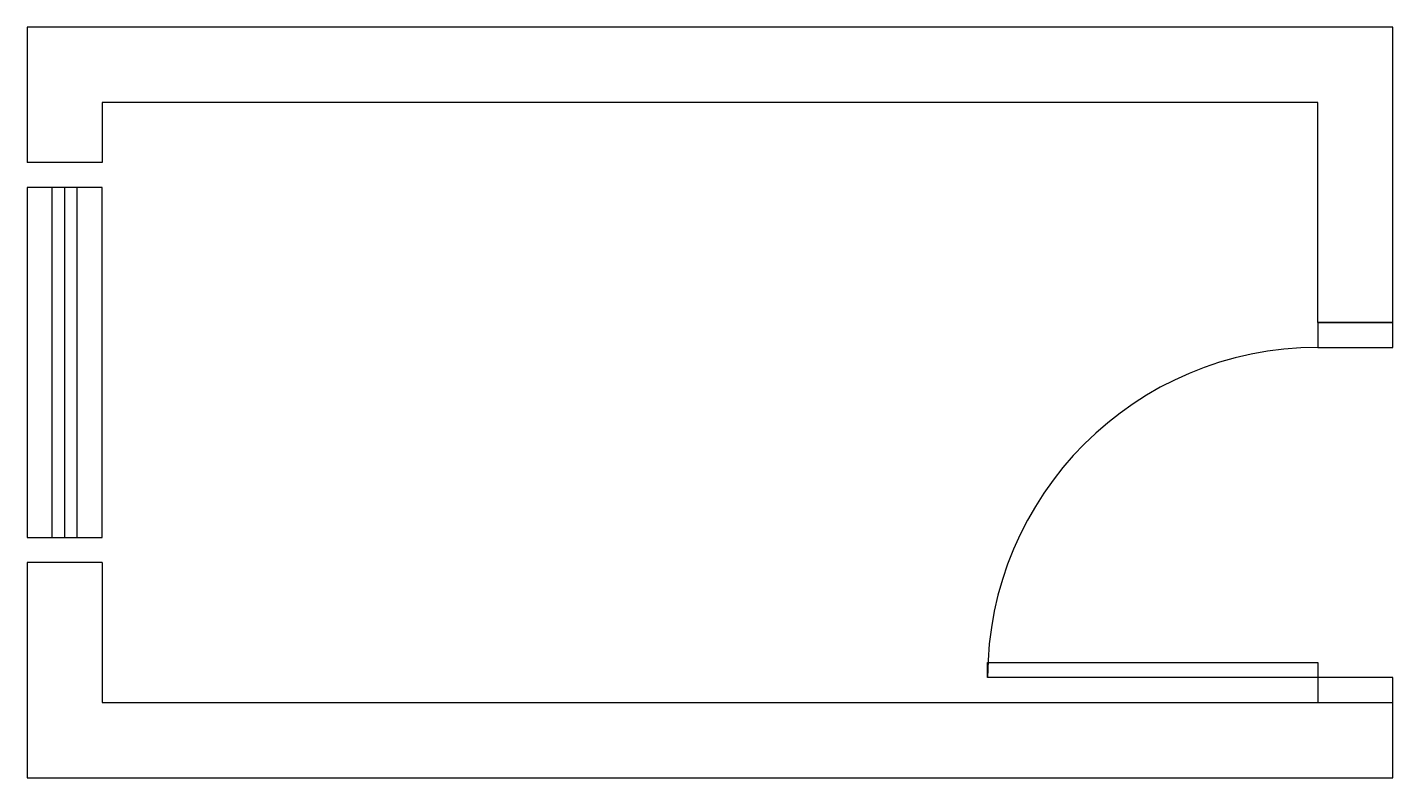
# Model space of a CAD drawing. Header units: metres. Extents: x -15 to 258, y -15 to 135.
import ezdxf

# ---------------------------------------------------------------- set-up
doc = ezdxf.new("R2010")
doc.units = ezdxf.units.M

msp = doc.modelspace()

# ---------------------------------------------------------------- linework, layer by layer
for p, q in [((0, 108), (-15, 108)), ((243, 76), (258, 76)), ((0, 28), (-15, 28))]:
    msp.add_line(p, q)
at = {"color": 4}
for p, q in [((-10, 33), (-10, 103)), ((-7.5, 33), (-7.5, 103)), ((-5, 33), (-5, 103))]:
    msp.add_line(p, q, dxfattribs=at)
for points in [[(258, 76), (258, 135), (-15, 135), (-15, 108)], [(243, 76), (243, 120), (0, 120), (0, 108)], [(-15, 28), (-15, -15), (258, -15), (258, 0)], [(0, 28), (0, 0), (258, 0)]]:
    msp.add_lwpolyline(points)
for points in [[(-15, 33), (0, 33), (0, 103), (-15, 103)], [(243, 71), (258, 71), (258, 76), (243, 76)], [(243, 5), (177, 5), (177, 8), (243, 8)], [(243, 0), (258, 0), (258, 5), (243, 5)]]:
    msp.add_lwpolyline(points, close=True, dxfattribs=at)
msp.add_arc((243, 5), 66, 90, 180, dxfattribs=at)

doc.saveas('drawing.dxf')
